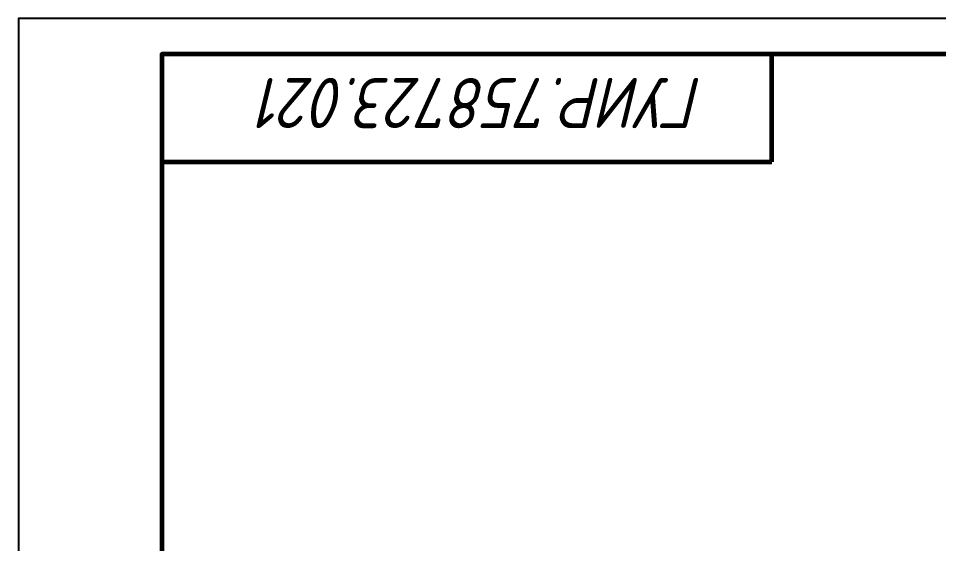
# Model space of a CAD drawing. Header units: millimetres. Extents: x -963 to 6509, y -1367 to 453.
# Drawn here: x 0 to 128.3, y 223.7 to 297 of the extents above; entities that cross this region are included whole.
import ezdxf

# ---------------------------------------------------------------- set-up
doc = ezdxf.new("R2010")
doc.units = ezdxf.units.MM
doc.header["$LTSCALE"] = 0.5
doc.layers.get('0').update_dxf_attribs({"lineweight": 60})
doc.layers.get('Defpoints').update_dxf_attribs({"color": 5})
doc.layers.add('4-текст', color=7, linetype='Continuous', true_color=0x00ad00)
doc.layers.add('Для ПП', color=30, linetype='Continuous', lineweight=20)
doc.styles.add('5', font='isocpeui.ttf', dxfattribs={"width": 0.9, "height": 5})

msp = doc.modelspace()

# ---------------------------------------------------------------- linework, layer by layer
for p, q in [((105, 277), (105, 292)), ((20, 277), (105, 277))]:
    msp.add_line(p, q)
at = {"lineweight": 60}
msp.add_lwpolyline([(20, 5), (415, 5), (415, 292), (20, 292)], close=True, dxfattribs=at)
at = {"layer": 'Defpoints'}
msp.add_lwpolyline([(0, 0), (420, 0), (420, 297), (0, 297)], close=True, dxfattribs=at)
msp.add_lwpolyline([(0, 0), (420, 0), (420, 297), (0, 297)], close=True, dxfattribs=at)
at = {"layer": 'Для ПП'}
msp.add_line((20, 292), (20, 277), dxfattribs=at)

# ---------------------------------------------------------------- texts
at = {"layer": '4-текст', "insert": (95.529, 281.701), "char_height": 7, "attachment_point": 1, "rotation": 180, "style": '5'}
msp.add_mtext_dynamic_manual_height_columns('ГУИР.758723.021', width=7, gutter_width=19.853, heights=[8.693], dxfattribs=at)

doc.saveas('drawing.dxf')
